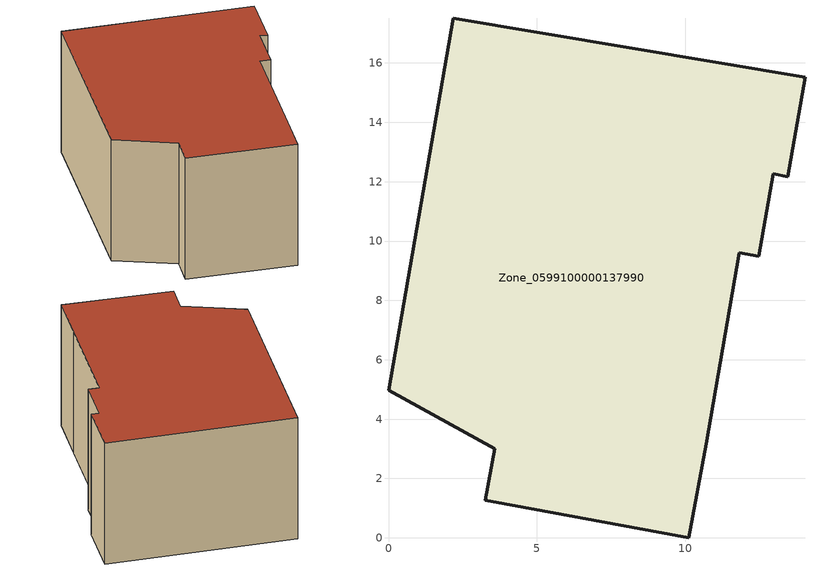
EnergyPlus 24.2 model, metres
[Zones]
Zone_0599100000137990
 floor ground (C_G): 3.58,3 0,4.98 2.18,17.51 14.03,15.52 13.45,12.16 12.96,12.26 12.48,9.49 11.82,9.6 10.7,3.17 10.12,0 3.26,1.26 z0
 wall outside (C_F): 13.45,12.16 14.03,15.52 2.18,17.51 0,4.98 3.58,3 3.26,1.26 10.12,0 10.7,3.17 11.82,9.6 12.48,9.49 12.96,12.26 13.45,12.16 z0:8.61
 roof outside (C_R): 11.82,9.6 12.48,9.49 12.96,12.26 13.45,12.16 14.03,15.52 2.18,17.51 0,4.98 3.58,3 3.26,1.26 10.12,0 10.7,3.17 z8.61
[BUILDING]
Pand.0599100000137990: North Axis=0; Terrain=City; Loads Convergence Tolerance Value=0.04; Temperature Convergence Tolerance Value=0.4; Solar Distribution=FullExterior; Maximum Number of Warmup Days=25; Minimum Number of Warmup Days=1
[Site:Location]
Rotterdam.The.Hague.AP_ZH_NLD Design_Conditions: Latitude=51.96; Longitude=4.45; Time Zone=1; Elevation=-4.5
[SITE:GROUNDTEMPERATURE:BUILDINGSURFACE]
18, 18, 18, 18, 18, 18, 18, 18, 18, 18, 18, 18
[MATERIAL] Thermal Absorptance=0.9; Solar Absorptance=0.7; Visible Absorptance=0.7
Name | Roughness | Thickness | Conductivity | Density | Specific Heat
G.TC.1992-2005 | MediumSmooth | 0.15 | 0.06 | 540 | 1210
F.TC.1992-2005 | Rough | 0.3 | 0.12 | 1920 | 840
R.TC.1992-2005 | MediumRough | 0.2 | 0.08 | 1500 | 1000
[CONSTRUCTION]
C_G: G.TC.1992-2005
C_F: F.TC.1992-2005
C_R: R.TC.1992-2005
[ZONE]
Zone_0599100000137990: Type=1; Multiplier=1; Ceiling Height=Autocalculate; Volume=Autocalculate; Floor Area=autocalculate; Part of Total Floor Area=Yes
[ZONEINFILTRATION:DESIGNFLOWRATE]
Infil_Zone_0599100000137990: Zone or ZoneList or Space or SpaceList=Zone_0599100000137990; Schedule=AlwaysOn; Design Flow Rate Calculation Method=Flow/Area; Flow Rate per Floor Area=0.0015; Constant Term Coefficient=1; Temperature Term Coefficient=0; Velocity Term Coefficient=0; Velocity Squared Term Coefficient=0
[HVACTEMPLATE:ZONE:IDEALLOADSAIRSYSTEM]
Zone_0599100000137990: Maximum Heating Supply Air Temperature=50; Minimum Cooling Supply Air Temperature=13; Maximum Heating Supply Air Humidity Ratio=0.0156; Minimum Cooling Supply Air Humidity Ratio=0.0077; Heating Limit=NoLimit; Cooling Limit=NoLimit; Dehumidification Control Type=ConstantSensibleHeatRatio; Cooling Sensible Heat Ratio=0.7; Dehumidification Setpoint=60; Humidification Control Type=None; Humidification Setpoint=30; Outdoor Air Method=None; Outdoor Air Flow Rate per Person=0.00944; Outdoor Air Flow Rate per Zone Floor Area=0; Outdoor Air Flow Rate per Zone=0; Demand Controlled Ventilation Type=None; Outdoor Air Economizer Type=NoEconomizer; Heat Recovery Type=None; Sensible Heat Recovery Effectiveness=0.7; Latent Heat Recovery Effectiveness=0.65
[ZONECONTROL:THERMOSTAT]
ThermostatControl_Zone_0599100000137990: Zone or ZoneList=Zone_0599100000137990; Control Type Schedule=DualSetpointControlType; Control 1=Thermostat_Zone_0599100000137990; Temperature Difference Between Cutout And Setpoint=0
[THERMOSTATSETPOINT:DUALSETPOINT]
Thermostat_Zone_0599100000137990: Heating Setpoint Temperature Schedule=HeatingSetpoint_Zone_0599100000137990; Cooling Setpoint Temperature Schedule=CoolingSetpoint_Zone_0599100000137990
[SCHEDULE:COMPACT]
HeatingSetpoint_Zone_0599100000137990: Through: 12/31, For: AllDays, Until: 24:00, 21
CoolingSetpoint_Zone_0599100000137990: Through: 12/31, For: AllDays, Until: 24:00, 24
DualSetpointControlType: Through: 12/31, For: AllDays, Until: 24:00, 4
AlwaysOn: Through: 12/31, For: AllDays, Until: 24:00, 1
